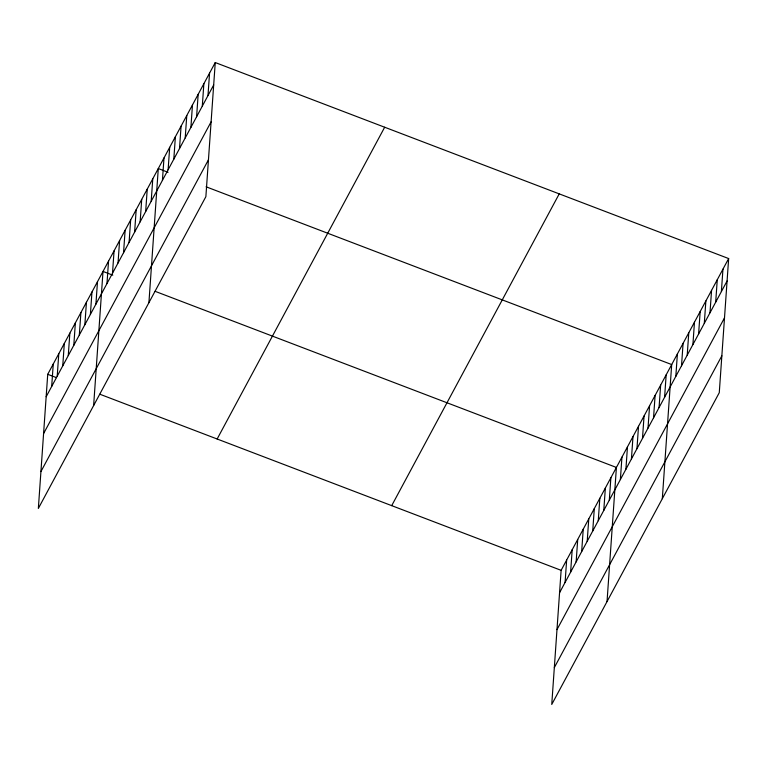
<?xml version="1.0" encoding="UTF-8"?>
<svg xmlns="http://www.w3.org/2000/svg" width="767" height="767" viewBox="0 0 767 767"><rect width="100%" height="100%" fill="white"/><g stroke="black" fill="none" stroke-linecap="round" stroke-linejoin="round"><path stroke-width="1.15" d="M215.249 62.549L47.727 374.315L38.35 508.444L205.872 196.668L215.249 62.549L728.65 258.556L719.273 392.685L551.751 704.451L561.128 570.332L728.65 258.556M51.686 386.434L53.259 364.028M57.218 376.146L58.781 353.74M62.75 365.859L64.313 343.453M68.273 355.572L69.845 333.166M73.805 345.284L75.367 322.878M79.327 334.997L80.899 312.591M84.859 324.709L86.431 302.303M90.391 314.422L91.954 292.016M95.913 304.135L97.486 281.719M93.632 405.561L103.008 271.432L112.787 275.171M106.977 283.55L108.54 261.144M112.5 273.263L114.072 250.857M118.032 262.976L119.594 240.57M123.554 252.688L125.126 230.282M129.086 242.401L130.649 219.995M134.618 232.113L136.181 209.707M140.14 221.826L141.713 199.42M145.672 211.539L147.235 189.133M151.195 201.251L152.767 178.836M148.913 302.677L158.29 168.548L168.069 172.287M162.422 180.36L163.994 157.954M168.117 169.756L169.689 147.35M173.812 159.162L175.384 136.756M179.507 148.558L181.079 126.152M185.202 137.955L186.774 115.549M190.906 127.36L192.469 104.954M196.601 116.757L198.164 94.351M202.296 106.162L203.859 83.747M207.991 95.559L209.554 73.153M565.087 582.45L566.65 560.044M570.619 572.163L572.182 549.747M576.142 561.875L577.714 539.46M581.674 551.578L583.236 529.172M587.206 541.291L588.768 518.885M592.728 531.004L594.3 508.598M598.26 520.716L599.823 498.31M603.782 510.429L605.355 488.023M609.314 500.142L610.877 477.736M607.033 601.568L616.409 467.448L155.145 291.335M620.369 479.567L621.941 457.161M625.901 469.279L627.464 446.864M631.423 458.992L632.996 436.576M636.955 448.695L638.518 426.289M642.487 438.408L644.05 416.002M648.01 428.12L649.582 405.714M653.542 417.833L655.104 395.427M659.064 407.545L660.636 385.139M664.596 397.258L666.168 374.852M662.314 498.684L671.691 364.565L206.083 186.793M675.823 376.367L677.386 353.961M681.518 365.773L683.081 343.357M687.213 355.169L688.776 332.763M692.908 344.565L694.471 322.159M698.603 333.971L700.175 311.565M704.298 323.367L705.87 300.961M709.993 312.763L711.565 290.357M715.688 302.169L717.26 279.763M721.383 291.565L722.955 269.159M46.164 396.731L213.686 84.955M43.585 433.595L211.107 121.828M40.929 471.571L208.451 159.804M217.147 439.002L384.67 127.236M391.707 505.645L559.229 193.878M559.555 592.738L727.087 280.971M556.986 629.602L724.508 317.835M554.33 667.587L721.852 355.811M47.727 374.315L56.413 377.632M99.854 394.219L561.128 570.332"/></g></svg>
